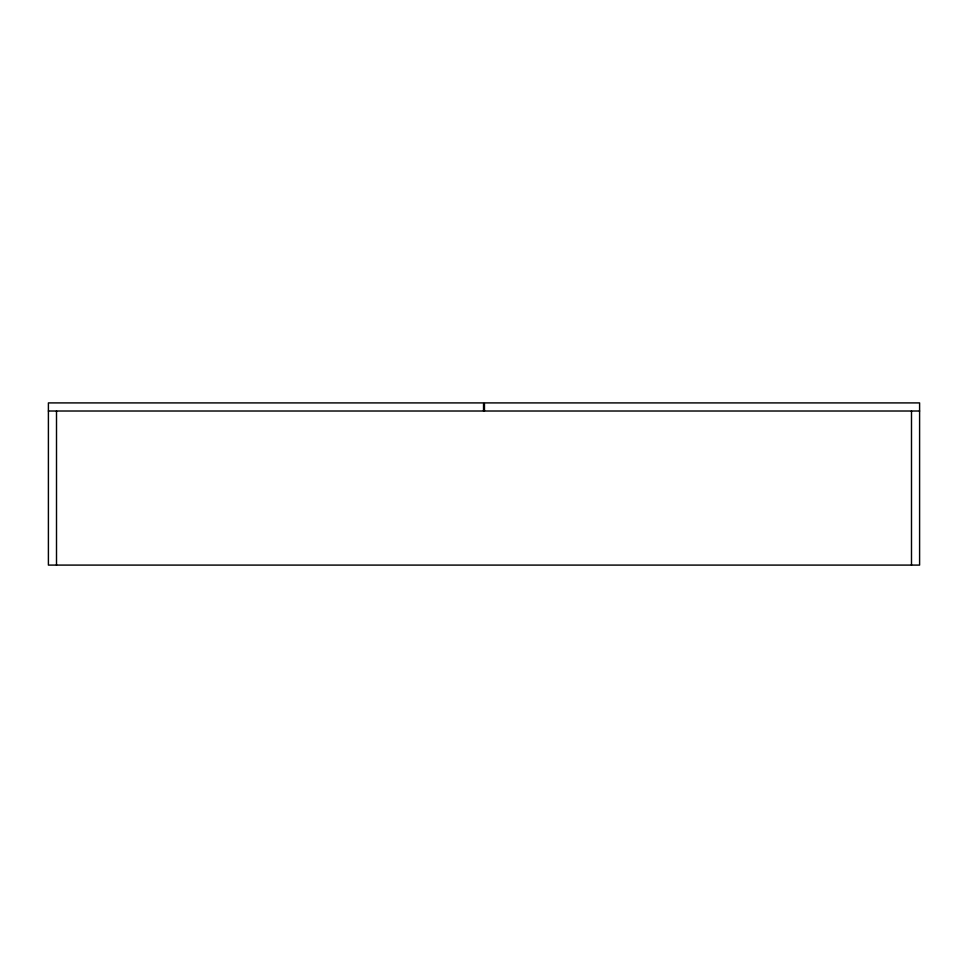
<?xml version="1.0" encoding="UTF-8"?>
<svg xmlns="http://www.w3.org/2000/svg" width="968" height="968" viewBox="0 0 968 968"><rect width="100%" height="100%" fill="white"/><g stroke="black" fill="none" stroke-linecap="round" stroke-linejoin="round"><path stroke-width="1.45" d="M48.4 411.013L919.6 411.013M911.493 411.013L911.493 565.094M484.46 411.013L484.46 402.906L919.6 402.906L919.6 565.094L48.4 565.094L48.4 402.906L483.54 402.906L483.54 411.013M56.507 411.013L56.507 565.094"/></g></svg>
